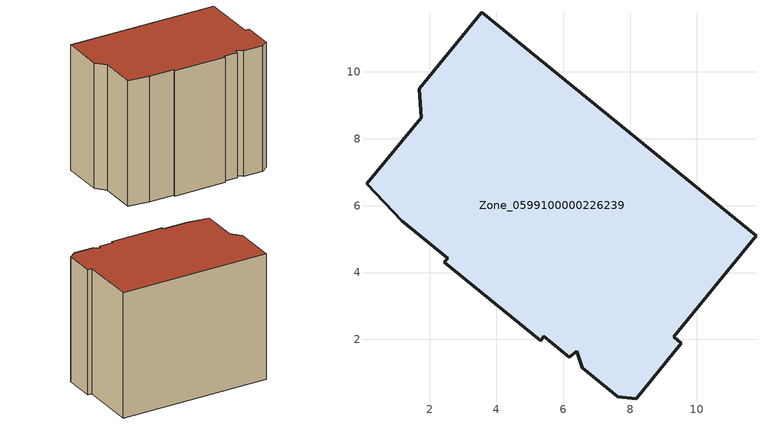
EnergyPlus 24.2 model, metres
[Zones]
Zone_0599100000226239
 floor ground (C_G): 2.55,4.43 1.17,5.55 0.12,6.65 1.75,8.63 1.69,9.5 3.56,11.78 11.77,5.09 9.3,2.08 9.53,1.89 8.18,0.23 7.63,0.29 6.56,1.16 6.4,1.65 6.18,1.47 5.42,2.09 5.32,1.96 2.44,4.31 z0
 wall outside (C_F): 11.77,5.09 3.56,11.78 1.69,9.5 1.75,8.63 0.12,6.65 1.17,5.55 2.55,4.43 2.44,4.31 5.32,1.96 5.42,2.09 6.18,1.47 6.4,1.65 6.56,1.16 7.63,0.29 8.18,0.23 9.53,1.89 9.3,2.08 11.77,5.09 z0:8.94
 roof outside (C_R): 5.42,2.09 6.18,1.47 6.4,1.65 6.56,1.16 7.63,0.29 8.18,0.23 9.53,1.89 9.3,2.08 11.77,5.09 3.56,11.78 1.69,9.5 1.75,8.63 0.12,6.65 1.17,5.55 2.55,4.43 2.44,4.31 5.32,1.96 z8.94
[BUILDING]
Pand.0599100000226239: North Axis=0; Terrain=City; Loads Convergence Tolerance Value=0.04; Temperature Convergence Tolerance Value=0.4; Solar Distribution=FullExterior; Maximum Number of Warmup Days=25; Minimum Number of Warmup Days=1
[Site:Location]
Rotterdam.The.Hague.AP_ZH_NLD Design_Conditions: Latitude=51.96; Longitude=4.45; Time Zone=1; Elevation=-4.5
[SITE:GROUNDTEMPERATURE:BUILDINGSURFACE]
18, 18, 18, 18, 18, 18, 18, 18, 18, 18, 18, 18
[MATERIAL] Thermal Absorptance=0.9; Solar Absorptance=0.7; Visible Absorptance=0.7
Name | Roughness | Thickness | Conductivity | Density | Specific Heat
G.TC.1946-1964 | MediumSmooth | 0.15 | 1 | 540 | 1210
F.TC.1946-1964 | Rough | 0.3 | 0.857143 | 1920 | 840
R.TC.1946-1964 | MediumRough | 0.2 | 0.235294 | 1500 | 1000
[CONSTRUCTION]
C_G: G.TC.1946-1964
C_F: F.TC.1946-1964
C_R: R.TC.1946-1964
[ZONE]
Zone_0599100000226239: Type=1; Multiplier=1; Ceiling Height=Autocalculate; Volume=Autocalculate; Floor Area=autocalculate; Part of Total Floor Area=Yes
[ZONEINFILTRATION:DESIGNFLOWRATE]
Infil_Zone_0599100000226239: Zone or ZoneList or Space or SpaceList=Zone_0599100000226239; Schedule=AlwaysOn; Design Flow Rate Calculation Method=Flow/Area; Flow Rate per Floor Area=0.003; Constant Term Coefficient=1; Temperature Term Coefficient=0; Velocity Term Coefficient=0; Velocity Squared Term Coefficient=0
[HVACTEMPLATE:ZONE:IDEALLOADSAIRSYSTEM]
Zone_0599100000226239: Maximum Heating Supply Air Temperature=50; Minimum Cooling Supply Air Temperature=13; Maximum Heating Supply Air Humidity Ratio=0.0156; Minimum Cooling Supply Air Humidity Ratio=0.0077; Heating Limit=NoLimit; Cooling Limit=NoLimit; Dehumidification Control Type=ConstantSensibleHeatRatio; Cooling Sensible Heat Ratio=0.7; Dehumidification Setpoint=60; Humidification Control Type=None; Humidification Setpoint=30; Outdoor Air Method=None; Outdoor Air Flow Rate per Person=0.00944; Outdoor Air Flow Rate per Zone Floor Area=0; Outdoor Air Flow Rate per Zone=0; Demand Controlled Ventilation Type=None; Outdoor Air Economizer Type=NoEconomizer; Heat Recovery Type=None; Sensible Heat Recovery Effectiveness=0.7; Latent Heat Recovery Effectiveness=0.65
[ZONECONTROL:THERMOSTAT]
ThermostatControl_Zone_0599100000226239: Zone or ZoneList=Zone_0599100000226239; Control Type Schedule=DualSetpointControlType; Control 1=Thermostat_Zone_0599100000226239; Temperature Difference Between Cutout And Setpoint=0
[THERMOSTATSETPOINT:DUALSETPOINT]
Thermostat_Zone_0599100000226239: Heating Setpoint Temperature Schedule=HeatingSetpoint_Zone_0599100000226239; Cooling Setpoint Temperature Schedule=CoolingSetpoint_Zone_0599100000226239
[SCHEDULE:COMPACT]
HeatingSetpoint_Zone_0599100000226239: Through: 12/31, For: AllDays, Until: 24:00, 21
CoolingSetpoint_Zone_0599100000226239: Through: 12/31, For: AllDays, Until: 24:00, 24
DualSetpointControlType: Through: 12/31, For: AllDays, Until: 24:00, 4
AlwaysOn: Through: 12/31, For: AllDays, Until: 24:00, 1
